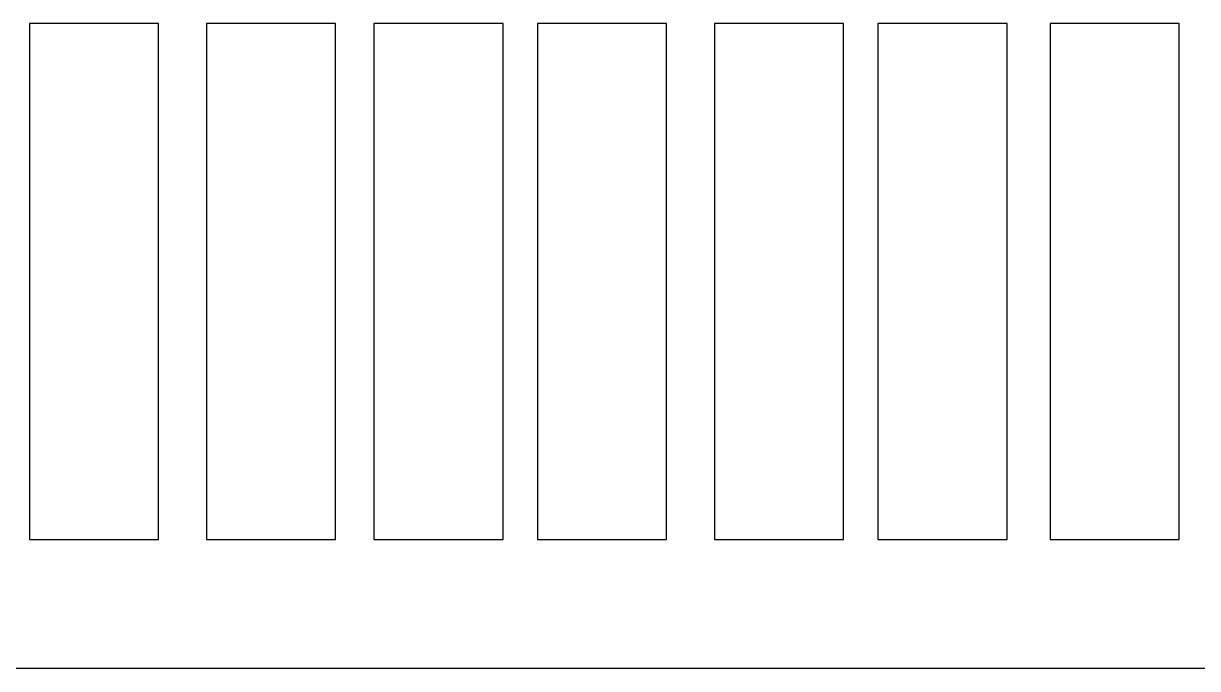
# Model space of a CAD drawing. Header units: metres. Extents: x -658 to -58, y -713 to -118.
# Drawn here: x -87.837 to -85.108, y -129.151 to -127.651 of the extents above; entities that cross this region are included whole.
import ezdxf

# ---------------------------------------------------------------- set-up
doc = ezdxf.new("R2010")
doc.units = ezdxf.units.M
doc.header["$LTSCALE"] = 100
doc.layers.add('plan', color=8, linetype='Continuous')

# ---------------------------------------------------------------- blocks, each defined once
blk = doc.blocks.new('A$Cc2be8e3e')
at = {"layer": 'plan'}
for p, q in [((-18.0757, 20.8095), (-18.3757, 20.8095)), ((-18.3757, 20.8095), (-18.3757, 19.6095)), ((-18.0757, 19.6095), (-18.0757, 20.8095)), ((-17.664, 20.8095), (-17.964, 20.8095)), ((-17.964, 20.8095), (-17.964, 19.6095)), ((-17.664, 19.6095), (-17.664, 20.8095)), ((-17.2748, 20.8095), (-17.5748, 20.8095)), ((-17.5748, 20.8095), (-17.5748, 19.6095)), ((-17.2748, 19.6095), (-17.2748, 20.8095)), ((-16.8948, 20.8095), (-17.1948, 20.8095)), ((-17.1948, 20.8095), (-17.1948, 19.6095)), ((-16.8948, 19.6095), (-16.8948, 20.8095)), ((-16.4832, 20.8095), (-16.7832, 20.8095)), ((-16.7832, 20.8095), (-16.7832, 19.6095)), ((-16.4832, 19.6095), (-16.4832, 20.8095)), ((-16.1032, 20.8095), (-16.4032, 20.8095)), ((-16.4032, 20.8095), (-16.4032, 19.6095)), ((-16.1032, 19.6095), (-16.1032, 20.8095)), ((-15.7032, 20.8095), (-16.0032, 20.8095)), ((-16.0032, 20.8095), (-16.0032, 19.6095)), ((-15.7032, 19.6095), (-15.7032, 20.8095)), ((-18.3757, 19.6095), (-18.0757, 19.6095)), ((-17.964, 19.6095), (-17.664, 19.6095)), ((-17.5748, 19.6095), (-17.2748, 19.6095)), ((-17.1948, 19.6095), (-16.8948, 19.6095)), ((-16.7832, 19.6095), (-16.4832, 19.6095)), ((-16.4032, 19.6095), (-16.1032, 19.6095)), ((-16.0032, 19.6095), (-15.7032, 19.6095)), ((-15.4035, 19.3095), (-20.0035, 19.3095))]:
    blk.add_line(p, q, dxfattribs=at)

msp = doc.modelspace()

# ---------------------------------------------------------------- block references
at = {"layer": 'plan'}
msp.add_blockref('A$Cc2be8e3e', (-69.4477, -148.4607), dxfattribs=at)

doc.saveas('drawing.dxf')
